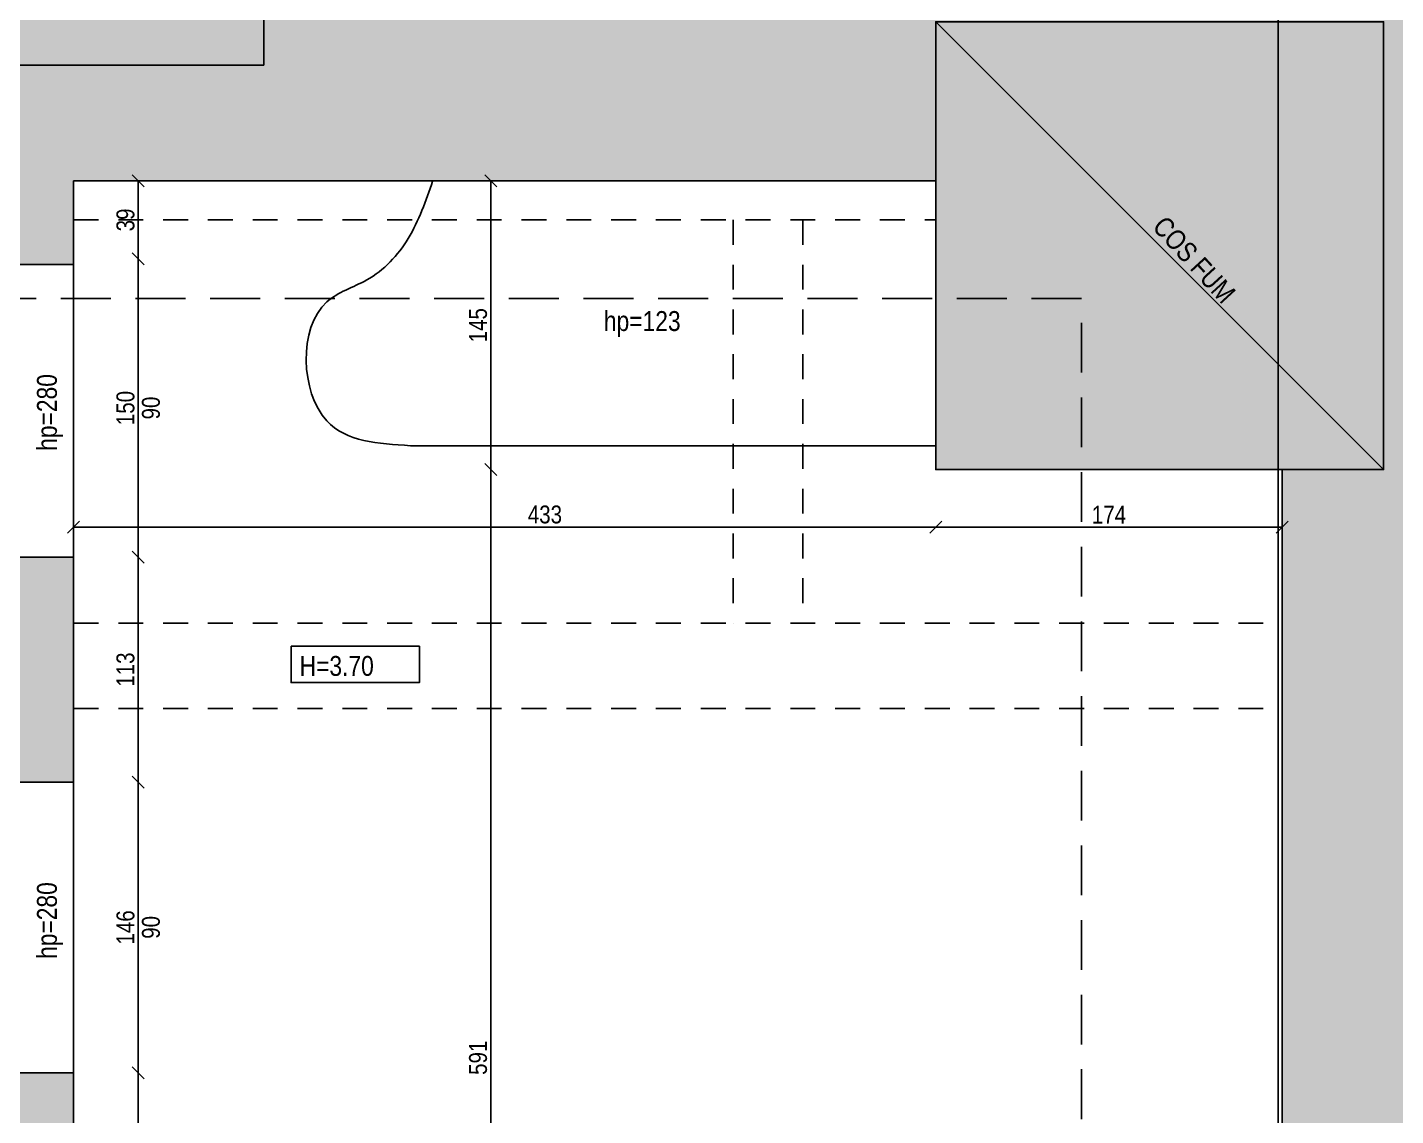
# Model space of a CAD drawing. Header units: metres. Extents: x 493 to 630, y -132 to -15.
# Drawn here: x 553.85 to 560.72, y -69.14 to -63.67 of the extents above; entities that cross this region are included whole.
import ezdxf

# ---------------------------------------------------------------- set-up
doc = ezdxf.new("R2010")
doc.units = ezdxf.units.M
doc.header["$MEASUREMENT"] = 0
doc.header["$PDMODE"] = 3
doc.linetypes.add('HIDDEN', pattern=[0.375, 0.25, -0.125])
doc.linetypes.add('HIDDEN2', pattern=[0.1875, 0.125, -0.0625])
for name, color, linetype in [('a_caramida', 2, 'Continuous'), ('a_cote_50', 9, 'Continuous'), ('a_grinzi', 253, 'HIDDEN'), ('a_pereti_hasuri', 253, 'Continuous'), ('a_scari_punctat', 40, 'HIDDEN2'), ('a_text', 7, 'Continuous'), ('a_vederi', 74, 'Continuous')]:
    doc.layers.add(name, color=color, linetype=linetype)
doc.layers.add('a_suprafete', color=7, linetype='Continuous', plot=False)
doc.styles.get("Standard").update_dxf_attribs({"font": 'ARIALN.TTF'})
doc.dimstyles.new('50 cote', dxfattribs={"dimtxt": 0.09, "dimasz": 0.06, "dimexe": 0, "dimexo": 0, "dimgap": 0.018, "dimtad": 1, "dimdec": 1, "dimlfac": 100, "dimrnd": 0.5, "dimdsep": 46, "dimtxsty": 'Standard', "dimblk": 'OBLIQUE', "dimcen": 0.00045, "dimclrd": 256, "dimclrt": 4, "dimadec": 1, "dimazin": 0, "dimtfac": 1, "dimtdec": 1, "dimtix": 1, "dimtofl": 0, "dimtmove": 0, "dimatfit": 3, "dimldrblk": 'OBLIQUE', "dimfxl": 0, "dimtolj": 1, "dimtzin": 0, "dimarcsym": 0})
pattern_1 = [(45, (-4876.954644, 8292.469365), (-0.04419417382, 0.04419417382), []), (45, (-4876.91045, 8292.469365), (-0.04419417382, 0.04419417382), [0.03125, -0.015625])]

# ---------------------------------------------------------------- blocks, each defined once
blk = doc.blocks.new('_Oblique')
at = {"color": 0, "linetype": 'ByBlock', "lineweight": -2}
blk.add_line((-0.5, -0.5), (0.5, 0.5), dxfattribs=at)
blk = doc.blocks.new('*D476')
at = {"layer": 'a_cote_50', "lineweight": -2, "ltscale": 0.3}
blk.add_line((554.0851, -66.1797), (558.4151, -66.1797), dxfattribs=at)
at = {"layer": 'Defpoints', "color": 0, "ltscale": 0.3}
for p in [(554.0851, -64.4396), (558.4151, -64.4396), (558.4151, -66.1797)]:
    blk.add_point(p, dxfattribs=at)
at = {"layer": 'a_cote_50', "lineweight": -2, "ltscale": 0.3, "xscale": 0.06, "yscale": 0.06, "zscale": 0.06, "rotation": 180}
blk.add_blockref('_Oblique', (554.0851, -66.1797), dxfattribs=at)
at = {"layer": 'a_cote_50', "lineweight": -2, "ltscale": 0.3, "xscale": 0.06, "yscale": 0.06, "zscale": 0.06}
blk.add_blockref('_Oblique', (558.4151, -66.1797), dxfattribs=at)
at = {"layer": 'a_cote_50', "color": 4, "ltscale": 0.3, "insert": (556.4523, -66.1158), "char_height": 0.09, "attachment_point": 5}
blk.add_mtext('\\A1;433', dxfattribs=at)
blk = doc.blocks.new('*D477')
at = {"layer": 'a_cote_50', "lineweight": -2, "ltscale": 0.3}
blk.add_line((558.4151, -66.1797), (560.1551, -66.1797), dxfattribs=at)
at = {"layer": 'Defpoints', "color": 0, "ltscale": 0.3}
for p in [(558.4151, -64.4396), (560.1551, -65.8896), (560.1551, -66.1797)]:
    blk.add_point(p, dxfattribs=at)
at = {"layer": 'a_cote_50', "lineweight": -2, "ltscale": 0.3, "xscale": 0.06, "yscale": 0.06, "zscale": 0.06, "rotation": 180}
blk.add_blockref('_Oblique', (558.4151, -66.1797), dxfattribs=at)
at = {"layer": 'a_cote_50', "lineweight": -2, "ltscale": 0.3, "xscale": 0.06, "yscale": 0.06, "zscale": 0.06}
blk.add_blockref('_Oblique', (560.1551, -66.1797), dxfattribs=at)
at = {"layer": 'a_cote_50', "color": 4, "ltscale": 0.3, "insert": (559.2851, -66.1165), "char_height": 0.09, "attachment_point": 5}
blk.add_mtext('\\A1;174', dxfattribs=at)
blk = doc.blocks.new('*D478')
at = {"layer": 'a_cote_50', "lineweight": -2, "ltscale": 0.3}
blk.add_line((556.1808, -64.4396), (556.1808, -65.8896), dxfattribs=at)
at = {"layer": 'Defpoints', "color": 0, "ltscale": 0.3}
for p in [(556.489, -64.4396), (556.1808, -65.8896), (556.489, -65.8896)]:
    blk.add_point(p, dxfattribs=at)
at = {"layer": 'a_cote_50', "lineweight": -2, "ltscale": 0.3, "xscale": 0.06, "yscale": 0.06, "zscale": 0.06}
for p, rotation in [((556.1808, -64.4396), 90), ((556.1808, -65.8896), 270)]:
    blk.add_blockref('_Oblique', p, dxfattribs=dict(at, rotation=rotation))
at = {"layer": 'a_cote_50', "color": 4, "ltscale": 0.3, "insert": (556.1168, -65.1646), "char_height": 0.09, "attachment_point": 5, "rotation": 90}
blk.add_mtext('\\A1;145', dxfattribs=at)
blk = doc.blocks.new('*D479')
at = {"layer": 'a_cote_50', "lineweight": -2, "ltscale": 0.3}
blk.add_line((556.1808, -65.8896), (556.1808, -71.7996), dxfattribs=at)
at = {"layer": 'Defpoints', "color": 0, "ltscale": 0.3}
for p in [(556.489, -65.8896), (556.1808, -71.7996), (556.1942, -71.7996)]:
    blk.add_point(p, dxfattribs=at)
at = {"layer": 'a_cote_50', "lineweight": -2, "ltscale": 0.3, "xscale": 0.06, "yscale": 0.06, "zscale": 0.06}
for p, rotation in [((556.1808, -65.8896), 90), ((556.1808, -71.7996), 270)]:
    blk.add_blockref('_Oblique', p, dxfattribs=dict(at, rotation=rotation))
at = {"layer": 'a_cote_50', "color": 4, "ltscale": 0.3, "insert": (556.1168, -68.8446), "char_height": 0.09, "attachment_point": 5, "rotation": 90}
blk.add_mtext('\\A1;591', dxfattribs=at)
blk = doc.blocks.new('*D500')
at = {"layer": 'a_cote_50', "lineweight": -2, "ltscale": 0.3}
blk.add_line((554.4101, -70.0396), (554.4101, -68.9196), dxfattribs=at)
at = {"layer": 'Defpoints', "color": 0, "ltscale": 0.3}
for p in [(554.0851, -68.9196), (554.4101, -68.9196), (554.0851, -70.0396)]:
    blk.add_point(p, dxfattribs=at)
at = {"layer": 'a_cote_50', "lineweight": -2, "ltscale": 0.3, "xscale": 0.06, "yscale": 0.06, "zscale": 0.06}
for p, rotation in [((554.4101, -68.9196), 90), ((554.4101, -70.0396), 270)]:
    blk.add_blockref('_Oblique', p, dxfattribs=dict(at, rotation=rotation))
at = {"layer": 'a_cote_50', "color": 4, "ltscale": 0.3, "insert": (554.3469, -69.4796), "char_height": 0.09, "attachment_point": 5, "rotation": 90}
blk.add_mtext('\\A1;112', dxfattribs=at)
blk = doc.blocks.new('*D501')
at = {"layer": 'a_cote_50', "lineweight": -2, "ltscale": 0.3}
blk.add_line((554.4101, -68.9196), (554.4101, -67.4596), dxfattribs=at)
at = {"layer": 'Defpoints', "color": 0, "ltscale": 0.3}
for p in [(554.0851, -67.4596), (554.4101, -67.4596), (554.0851, -68.9196)]:
    blk.add_point(p, dxfattribs=at)
at = {"layer": 'a_cote_50', "lineweight": -2, "ltscale": 0.3, "xscale": 0.06, "yscale": 0.06, "zscale": 0.06}
for p, rotation in [((554.4101, -67.4596), 90), ((554.4101, -68.9196), 270)]:
    blk.add_blockref('_Oblique', p, dxfattribs=dict(at, rotation=rotation))
at = {"layer": 'a_cote_50', "color": 4, "ltscale": 0.3, "char_height": 0.09, "attachment_point": 5, "rotation": 90}
for s, insert in [('\\A1;146', (554.3461, -68.1896)), ('\\A1;90', (554.474, -68.1896))]:
    blk.add_mtext(s, dxfattribs=dict(at, insert=insert))
blk = doc.blocks.new('*D502')
at = {"layer": 'a_cote_50', "lineweight": -2, "ltscale": 0.3}
blk.add_line((554.4101, -67.4596), (554.4101, -66.3296), dxfattribs=at)
at = {"layer": 'Defpoints', "color": 0, "ltscale": 0.3}
for p in [(554.0851, -66.3296), (554.4101, -66.3296), (554.0851, -67.4596)]:
    blk.add_point(p, dxfattribs=at)
at = {"layer": 'a_cote_50', "lineweight": -2, "ltscale": 0.3, "xscale": 0.06, "yscale": 0.06, "zscale": 0.06}
for p, rotation in [((554.4101, -66.3296), 90), ((554.4101, -67.4596), 270)]:
    blk.add_blockref('_Oblique', p, dxfattribs=dict(at, rotation=rotation))
at = {"layer": 'a_cote_50', "color": 4, "ltscale": 0.3, "insert": (554.3461, -66.8946), "char_height": 0.09, "attachment_point": 5, "rotation": 90}
blk.add_mtext('\\A1;113', dxfattribs=at)
blk = doc.blocks.new('*D503')
at = {"layer": 'a_cote_50', "lineweight": -2, "ltscale": 0.3}
blk.add_line((554.4101, -66.3296), (554.4101, -64.8313), dxfattribs=at)
at = {"layer": 'Defpoints', "color": 0, "ltscale": 0.3}
for p in [(554.0851, -64.8313), (554.4101, -64.8313), (554.0851, -66.3296)]:
    blk.add_point(p, dxfattribs=at)
at = {"layer": 'a_cote_50', "lineweight": -2, "ltscale": 0.3, "xscale": 0.06, "yscale": 0.06, "zscale": 0.06}
for p, rotation in [((554.4101, -64.8313), 90), ((554.4101, -66.3296), 270)]:
    blk.add_blockref('_Oblique', p, dxfattribs=dict(at, rotation=rotation))
at = {"layer": 'a_cote_50', "color": 4, "ltscale": 0.3, "char_height": 0.09, "attachment_point": 5, "rotation": 90}
for s, insert in [('\\A1;150', (554.3461, -65.5805)), ('\\A1;90', (554.474, -65.5805))]:
    blk.add_mtext(s, dxfattribs=dict(at, insert=insert))
blk = doc.blocks.new('*D504')
at = {"layer": 'a_cote_50', "lineweight": -2, "ltscale": 0.3}
blk.add_line((554.4101, -64.8313), (554.4101, -64.4396), dxfattribs=at)
at = {"layer": 'Defpoints', "color": 0, "ltscale": 0.3}
for p in [(554.0851, -64.4396), (554.4101, -64.4396), (554.0851, -64.8313)]:
    blk.add_point(p, dxfattribs=at)
at = {"layer": 'a_cote_50', "lineweight": -2, "ltscale": 0.3, "xscale": 0.06, "yscale": 0.06, "zscale": 0.06}
for p, rotation in [((554.4101, -64.4396), 90), ((554.4101, -64.8313), 270)]:
    blk.add_blockref('_Oblique', p, dxfattribs=dict(at, rotation=rotation))
at = {"layer": 'a_cote_50', "color": 4, "ltscale": 0.3, "insert": (554.3461, -64.6355), "char_height": 0.09, "attachment_point": 5, "rotation": 90}
blk.add_mtext('\\A1;39', dxfattribs=at)

msp = doc.modelspace()

# ---------------------------------------------------------------- hatches: boundary and pattern name
at = {"layer": 'a_pereti_hasuri', "ltscale": 0.3}
h = msp.add_hatch(dxfattribs=at)
h.set_pattern_fill('ANSI33', color=256, scale=0.25, style=0)
h.set_pattern_definition(pattern_1)
edge = h.paths.add_edge_path()
edge.add_line((553.5851, -64.0309), (553.5851, -64.8596))
edge.add_line((553.5851, -64.8596), (554.0851, -64.8596))
edge.add_line((554.0851, -64.8596), (554.0851, -64.4396))
edge.add_line((554.0851, -64.4396), (558.4151, -64.4396))
edge.add_line((558.4151, -64.4396), (558.4151, -65.8896))
edge.add_line((558.4151, -65.8896), (560.1551, -65.8896))
edge.add_line((560.1551, -65.8896), (560.1551, -71.7996))
edge.add_line((560.1551, -71.7996), (557.2551, -71.7996))
edge.add_line((557.2551, -71.7996), (557.2551, -72.5796))
edge.add_line((557.2551, -72.5796), (556.7551, -72.5796))
edge.add_line((556.7551, -72.5796), (556.7551, -73.0496))
edge.add_line((556.7551, -73.0496), (557.3251, -73.0496))
edge.add_line((557.3251, -73.0496), (557.3251, -73.2496))
edge.add_line((557.3251, -73.2496), (557.8251, -73.2496))
edge.add_line((557.8251, -73.2496), (557.8251, -74.3996))
edge.add_line((557.8251, -74.3996), (557.3251, -74.3996))
edge.add_line((557.3251, -74.3996), (557.3251, -78.5696))
edge.add_line((557.3251, -78.5696), (556.5351, -78.5696))
edge.add_line((556.5351, -78.5696), (556.5351, -79.5396))
edge.add_line((556.5351, -79.5396), (556.3651, -79.5396))
edge.add_line((556.3651, -79.5396), (556.3651, -79.9896))
edge.add_line((556.3651, -79.9896), (554.8351, -79.9896))
edge.add_line((554.8351, -79.9896), (554.8351, -79.5396))
edge.add_line((554.8351, -79.5396), (554.1851, -79.5396))
edge.add_line((554.1851, -79.5396), (554.1851, -78.8996))
edge.add_line((554.1851, -78.8996), (553.7851, -78.8996))
edge.add_line((553.7851, -78.8996), (553.7851, -79.3896))
edge.add_line((553.7851, -79.3896), (553.7853, -80.4846))
edge.add_line((553.7853, -80.4846), (554.2605, -80.4846))
edge.add_line((554.2605, -80.4846), (554.2605, -80.1046))
edge.add_line((554.2605, -80.1046), (560.5705, -80.1046))
edge.add_line((560.5705, -80.1046), (560.5705, -80.0946))
edge.add_line((560.5705, -80.0946), (560.6605, -80.0946))
edge.add_line((560.6605, -80.0946), (560.9305, -79.8546))
edge.add_line((560.9305, -79.8546), (560.9305, -75.4046))
edge.add_line((560.9305, -75.4046), (561.3189, -75.4046))
edge.add_line((561.3189, -75.4046), (561.3205, -74.5846))
edge.add_line((561.3205, -74.5846), (560.8355, -74.5846))
edge.add_line((560.8355, -74.5846), (560.8355, -73.9843))
edge.add_line((560.8355, -73.9843), (560.5922, -73.9843))
edge.add_line((560.5922, -73.9843), (560.5922, -74.0643))
edge.add_line((560.5922, -74.0643), (560.1022, -74.0643))
edge.add_line((560.1022, -74.0643), (560.1022, -74.5943))
edge.add_line((560.1022, -74.5943), (559.7172, -74.5943))
edge.add_line((559.7172, -74.5943), (559.7172, -74.7343))
edge.add_line((559.7172, -74.7343), (559.9022, -74.7343))
edge.add_line((559.9022, -74.7343), (559.9022, -75.3843))
edge.add_line((559.9022, -75.3843), (560.3822, -75.3843))
edge.add_line((560.3822, -75.3843), (560.3822, -79.8543))
edge.add_line((560.3822, -79.8543), (557.9322, -79.8543))
edge.add_line((557.9322, -79.8543), (557.9322, -75.3843))
edge.add_line((557.9322, -75.3843), (558.6822, -75.3843))
edge.add_line((558.6822, -75.3843), (558.6822, -74.7343))
edge.add_line((558.6822, -74.7343), (558.8772, -74.7343))
edge.add_line((558.8772, -74.7343), (558.8772, -74.5943))
edge.add_line((558.8772, -74.5943), (557.8972, -74.5943))
edge.add_line((557.8972, -74.5943), (557.8972, -72.4143))
edge.add_line((557.8972, -72.4143), (558.4263, -72.4143))
edge.add_line((558.4263, -72.4143), (558.4263, -72.2143))
edge.add_line((558.4263, -72.2143), (559.6263, -72.2143))
edge.add_line((559.6263, -72.2143), (559.6262, -72.4157))
edge.add_line((559.6262, -72.4157), (559.9886, -72.4143))
edge.add_line((559.9886, -72.4143), (560.1072, -72.7643))
edge.add_line((560.1072, -72.7643), (560.1072, -72.9543))
edge.add_line((560.1072, -72.9543), (560.5922, -72.9543))
edge.add_line((560.5922, -72.9543), (560.5922, -73.0343))
edge.add_line((560.5922, -73.0343), (560.8355, -73.0343))
edge.add_line((560.8355, -73.0343), (560.8355, -72.7243))
edge.add_line((560.8355, -72.7243), (562.8755, -72.7243))
edge.add_line((562.8755, -72.7243), (562.8755, -74.6143))
edge.add_line((562.8755, -74.6143), (562.4205, -74.6143))
edge.add_line((562.4205, -74.6143), (562.4205, -75.4343))
edge.add_line((562.4205, -75.4343), (562.9905, -75.4343))
edge.add_line((562.9905, -75.4343), (562.9905, -77.9346))
edge.add_line((562.9905, -77.9346), (563.3205, -77.9346))
edge.add_line((563.3205, -77.9346), (563.3205, -75.4543))
edge.add_line((563.3205, -75.4543), (564.3507, -75.4543))
edge.add_line((564.3507, -75.4543), (564.3507, -74.9543))
edge.add_arc((564.8611, -76.0494), 1.2082, 63.48577, 114.99018, ccw=False)
edge.add_line((565.4005, -74.9682), (565.4005, -75.4543))
edge.add_line((565.4005, -75.4543), (570.1405, -75.4543))
edge.add_line((570.1405, -75.4543), (570.1405, -77.0396))
edge.add_line((570.1405, -77.0396), (570.8655, -77.0396))
edge.add_line((570.8655, -77.0396), (570.8655, -74.7411))
edge.add_line((570.8655, -74.7411), (570.6253, -74.7411))
edge.add_line((570.6253, -74.7411), (570.6253, -73.8333))
edge.add_line((570.6253, -73.8333), (569.7451, -73.8333))
edge.add_line((569.7451, -73.8333), (569.7451, -74.5033))
edge.add_line((569.7451, -74.5033), (563.8051, -74.5033))
edge.add_line((563.8051, -74.5033), (563.8051, -70.1633))
edge.add_line((563.8051, -70.1633), (562.9151, -70.1633))
edge.add_line((562.9151, -70.1633), (562.9151, -70.1933))
edge.add_line((562.9151, -70.1933), (562.9151, -72.3733))
edge.add_line((562.9151, -72.3733), (560.8151, -72.3733))
edge.add_line((560.8151, -72.3733), (560.8151, -70.2533))
edge.add_line((560.8151, -70.2533), (560.8151, -63.7033))
edge.add_line((560.8151, -63.7033), (561.1751, -63.7033))
edge.add_line((561.1751, -63.7033), (561.1751, -63.3461))
edge.add_line((561.1751, -63.3461), (560.7751, -63.3461))
edge.add_line((560.7751, -63.3461), (560.7751, -63.0761))
edge.add_line((560.7751, -63.0761), (560.1051, -63.0761))
edge.add_line((560.1051, -63.0761), (560.1051, -63.5161))
edge.add_line((560.1051, -63.5161), (552.9251, -63.5161))
edge.add_line((552.9251, -63.5161), (552.9251, -62.9761))
edge.add_line((552.9251, -62.9761), (552.4201, -62.9761))
edge.add_line((552.4201, -62.9761), (552.4276, -64.0296))
edge.add_line((552.4276, -64.0296), (553.5851, -64.0296))
h = msp.add_hatch(dxfattribs=at)
h.set_pattern_fill('ANSI33', color=256, scale=0.25, style=0)
h.set_pattern_definition(pattern_1)
h.paths.add_polyline_path([(554.1851, -77.9396), (554.1851, -76.7596), (553.7851, -76.7596), (553.7851, -77.9396)])
h.paths.add_polyline_path([(553.7851, -74.6196), (553.7851, -75.7996), (554.1351, -75.7996), (554.1351, -74.6196)])
h.paths.add_polyline_path([(553.7851, -73.6596), (553.7851, -72.7776), (553.5851, -72.7776), (553.5851, -71.5296), (554.0851, -71.5296), (554.0851, -72.6196), (554.1351, -72.6196), (554.1351, -73.6596)])
h.paths.add_polyline_path([(553.5851, -70.0396), (554.0851, -70.0396), (554.0851, -68.9196), (553.5851, -68.9196)])
h.paths.add_polyline_path([(553.5851, -67.4596), (554.0851, -67.4596), (554.0851, -66.3296), (553.5851, -66.3296)])

# ---------------------------------------------------------------- linework, layer by layer
at = {"layer": 'a_caramida', "ltscale": 0.3}
msp.add_lwpolyline([(553.5851, -64.0296), (553.5851, -64.8596), (554.0851, -64.8596), (554.0851, -64.4396), (558.4151, -64.4396), (558.4151, -65.8896), (560.1551, -65.8896), (560.1551, -71.7996), (557.2551, -71.7996), (557.2551, -72.5796), (556.7551, -72.5796), (556.7551, -73.0496), (557.3251, -73.0496), (557.3251, -73.2496), (557.8251, -73.2496), (557.8251, -74.3996), (557.3251, -74.3996), (557.3251, -78.5696)], dxfattribs=at)
for points in [[(553.5851, -67.4596), (554.0851, -67.4596), (554.0851, -66.3296), (553.5851, -66.3296)], [(553.5851, -70.0396), (554.0851, -70.0396), (554.0851, -68.9196), (553.5851, -68.9196)]]:
    msp.add_lwpolyline(points, close=True, dxfattribs=at)
at = {"layer": 'a_cote_50', "ltscale": 0.3}
msp.add_line((558.4151, -63.6403), (560.6644, -65.8896), dxfattribs=at)
msp.add_lwpolyline([(568.7453, -89.1211), (570.9453, -89.1211), (570.9453, -40.2745), (567.4818, -40.5631), (568.5645, -28.8028), (539.9527, -21.8688), (539.835, -22.3547), (536.1514, -21.462), (536.2469, -30.2915), (538.1811, -30.7603), (536.881, -36.125), (548.6367, -38.9739), (557.2625, -41.0914), (557.2618, -51.3164), (560.1356, -51.3166), (560.1356, -58.222), (560.1356, -71.7996), (557.2551, -71.7996), (557.3251, -78.5696), (553.7851, -78.5696), (553.7851, -89.1211), (570.9453, -89.1211)], dxfattribs=at)
msp.add_lwpolyline([(558.4151, -65.8896), (560.6644, -65.8896), (560.6644, -63.6403), (558.4151, -63.6403)], close=True, dxfattribs=at)
at = {"layer": 'a_grinzi', "ltscale": 0.5}
for p, q in [((557.3977, -64.6357), (557.3977, -66.6607)), ((557.7477, -64.6357), (557.7477, -66.6607))]:
    msp.add_line(p, q, dxfattribs=at)
for points in [[(554.0851, -64.6357), (558.4151, -64.6357)], [(554.0851, -66.6607), (560.1551, -66.6607)], [(554.0851, -67.0907), (560.1551, -67.0907)]]:
    msp.add_lwpolyline(points, dxfattribs=at)
at = {"layer": 'a_scari_punctat', "ltscale": 2}
msp.add_lwpolyline([(524.9835, -78.4648), (556.3323, -78.4648), (556.336, -70.6526), (559.1467, -70.6526), (559.1467, -65.0296), (551.443, -65.0296), (551.443, -57.3703), (559.143, -57.3703), (559.1431, -52.0265), (556.4463, -52.0265), (556.4099, -41.0734)], dxfattribs=at)
at = {"layer": 'a_suprafete', "ltscale": 0.3}
for points in [[(555.0411, -63.8579), (553.1611, -63.8579), (553.1611, -61.3911), (553.3481, -61.3911), (553.3481, -60.9011), (553.1611, -60.9011), (553.1611, -59.2361), (555.0411, -59.2361), (555.0411, -59.3461), (555.5011, -59.3461), (555.5011, -59.2361), (560.0611, -59.2361), (560.0611, -59.4961), (560.5261, -59.4961), (560.5261, -60.5961), (560.0861, -60.5961), (560.0861, -61.0261), (555.5011, -60.9161), (555.5011, -60.6661), (555.0411, -60.6661), (555.0411, -60.9011), (554.7861, -60.9011), (554.7861, -61.3911), (555.0411, -61.3911)], [(554.0851, -64.4396), (558.4151, -64.4396), (558.4151, -65.8896), (560.1551, -65.8896), (560.1551, -71.7996), (557.2551, -71.7996), (557.2551, -72.5796), (556.7551, -72.5796), (556.7551, -73.0496), (557.3251, -73.0496), (557.3251, -73.2496), (557.8251, -73.2496), (557.8251, -74.3996), (557.3251, -74.3996), (557.3251, -78.5696), (556.5351, -78.5696), (556.5351, -79.5396), (554.1851, -79.5396), (554.1851, -76.7596), (554.1351, -76.7596), (554.1351, -72.6196), (554.0851, -72.6196)]]:
    msp.add_lwpolyline(points, close=True, dxfattribs=at)
at = {"layer": 'a_text'}
msp.add_lwpolyline([(555.1775, -66.7771), (555.8222, -66.7771), (555.8222, -66.9598), (555.1775, -66.9598)], close=True, dxfattribs=at)
at = {"layer": 'a_vederi', "ltscale": 0.3}
for points in [[(554.0851, -66.3296), (553.5851, -66.3296), (553.5851, -64.8596), (554.0851, -64.8596)], [(554.0851, -68.9196), (553.5851, -68.9196), (553.5851, -67.4596), (554.0851, -67.4596)]]:
    msp.add_lwpolyline(points, close=True, dxfattribs=at)
msp.add_lwpolyline([(558.4151, -65.8896), (558.4151, -65.7696), (555.7766, -65.7696)], dxfattribs=at)
msp.add_spline([(555.7766, -65.7696), (555.3567, -65.6448), (555.3567, -65.0477), (555.5573, -64.9373), (555.7655, -64.7291), (555.8883, -64.4404)], degree=3, dxfattribs=at)

# ---------------------------------------------------------------- texts
at = {"layer": 'a_text', "char_height": 0.1, "width": 1.87247, "attachment_point": 7}
for s, insert, rotation in [('\\A1;COS FUM', (559.4968, -64.6757), 312.53461), ('hp=280', (554.0315, -65.7954), 90), ('hp=280', (554.0315, -68.3481), 90)]:
    msp.add_mtext(s, dxfattribs=dict(at, insert=insert, rotation=rotation))
for s, insert in [('hp=123', (556.7485, -65.2237)), ('\\A1;H=3.70', (555.2204, -66.9274))]:
    msp.add_mtext(s, dxfattribs=dict(at, insert=insert))

# ---------------------------------------------------------------- dimensions: what is measured, and where the dimension line sits
at = {"layer": 'a_cote_50', "ltscale": 0.3}
dim = msp.add_linear_dim(base=(558.4151, -66.1797), p1=(554.0851, -64.4396), p2=(558.4151, -64.4396), dimstyle='50 cote', dxfattribs=at)
dim.commit()
dim.dimension.update_dxf_attribs({"geometry": '*D476', "text_midpoint": (556.4523, -66.1797), "dimtype": 128})
for base, p1, p2, picture, middle in [((554.4101, -64.4396), (554.0851, -64.8313), (554.0851, -64.4396), '*D504', (554.3461, -64.6355)), ((556.1808, -71.7996), (556.489, -65.8896), (556.1942, -71.7996), '*D479', (556.1168, -68.8446)), ((554.4101, -66.3296), (554.0851, -67.4596), (554.0851, -66.3296), '*D502', (554.3461, -66.8946)), ((554.4101, -68.9196), (554.0851, -70.0396), (554.0851, -68.9196), '*D500', (554.3469, -69.4796))]:
    dim = msp.add_linear_dim(base=base, p1=p1, p2=p2, angle=90, dimstyle='50 cote', override={"dimtmove": 1}, dxfattribs=at)
    dim.commit()
    dim.dimension.update_dxf_attribs({"geometry": picture, "text_midpoint": middle})
dim = msp.add_linear_dim(base=(556.1808, -65.8896), p1=(556.489, -64.4396), p2=(556.489, -65.8896), angle=90, dimstyle='50 cote', dxfattribs=at)
dim.commit()
dim.dimension.update_dxf_attribs({"geometry": '*D478', "text_midpoint": (556.1168, -65.1646)})
dim = msp.add_linear_dim(base=(560.1551, -66.1797), p1=(558.4151, -64.4396), p2=(560.1551, -65.8896), dimstyle='50 cote', override={"dimtmove": 1}, dxfattribs=at)
dim.commit()
dim.dimension.update_dxf_attribs({"geometry": '*D477', "text_midpoint": (559.2851, -66.1165)})
for base, p1, p2, picture, middle in [((554.4101, -64.8313), (554.0851, -66.3296), (554.0851, -64.8313), '*D503', (554.4101, -65.5805)), ((554.4101, -67.4596), (554.0851, -68.9196), (554.0851, -67.4596), '*D501', (554.4101, -68.1896))]:
    dim = msp.add_linear_dim(base=base, p1=p1, p2=p2, angle=90, text='<>\\X90', dimstyle='50 cote', override={"dimtmove": 1}, dxfattribs=at)
    dim.commit()
    dim.dimension.update_dxf_attribs({"geometry": picture, "text_midpoint": middle})

doc.saveas('drawing.dxf')
